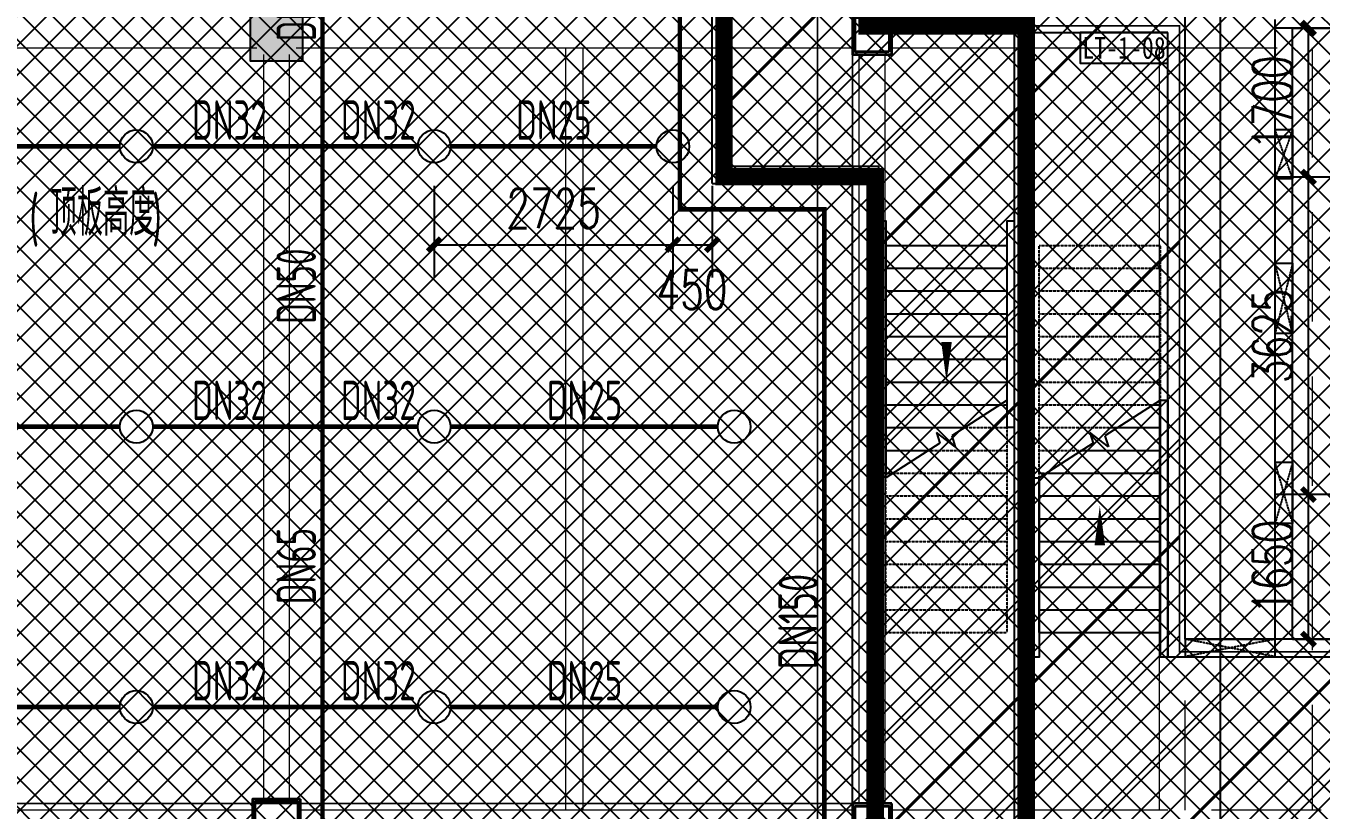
# Model space of a CAD drawing. Extents: x 6824721 to 16538177, y 2478193 to 6665639.
# Drawn here: x 8757203 to 8771989, y 2882850 to 2891801 of the extents above; entities that cross this region are included whole.
import ezdxf
from ezdxf.enums import TextEntityAlignment as Align

# ---------------------------------------------------------------- set-up
doc = ezdxf.new("R2010")
doc.units = 0
doc.header["$LTSCALE"] = 10
for name, pattern in [('__DASH', [0.35, 0.25, -0.1]), ('DASH', [0.35, 0.25, -0.1]), ('短虚线', [187.5, 125, -62.5])]:
    doc.linetypes.add(name, pattern=pattern)
for name, color, linetype in [('0-wo', 8, 'Continuous'), ('PUB_HATCH', 8, 'Continuous'), ('SRC-03F$0$A-SYMB-NUMB-T', 4, 'Continuous'), ('W-EQUIP_喷头', 7, 'Continuous'), ('W-PIPE-喷淋中', 6, 'Continuous'), ('W-TEXT_喷淋', 7, 'Continuous'), ('W-TWT_DIM', 3, 'Continuous'), ('WALL', 9, 'Continuous'), ('画水辅助', 6, 'Continuous')]:
    doc.layers.add(name, color=color, linetype=linetype)
doc.layers.add('钢梁', color=141, linetype='Continuous', lineweight=18)
doc.styles.add('8B2_01', font='simhei.ttf', dxfattribs={"width": 0.8})
doc.styles.add('8B2_02', font='tssdeng.shx', dxfattribs={"width": 0.7, "bigfont": 'TSSDCHN.shx'})
doc.styles.add('_TCH_DIM_T3', font='SIMPLEX', dxfattribs={"width": 0.705882, "bigfont": 'GBCBIG'})
doc.styles.add('_TWT_PIPEDN', font='TSSDENG', dxfattribs={"width": 0.8, "height": 3.5, "bigfont": 'TSSDCHN'})
doc.styles.add('SRC-03F$0$ECADI-TXT', font='simplex.shx', dxfattribs={"bigfont": 'hztxt.shx'})
doc.dimstyles.new('_TWT_ARCH&&150', dxfattribs={"dimtxt": 446.25, "dimasz": 150, "dimexe": 375, "dimexo": 450, "dimgap": 189.375, "dimtad": 1, "dimdec": 0, "dimzin": 0, "dimdsep": 46, "dimtxsty": '_TCH_DIM_T3', "dimblk": 'ARCHTICK', "dimcen": 0.09, "dimclrt": 7, "dimazin": 2, "dimtfac": 1, "dimtdec": 0, "dimtix": 1, "dimtmove": 2, "dimatfit": 3, "dimfxl": 0, "dimtolj": 1, "dimtzin": 0, "dimarcsym": 0})

# ---------------------------------------------------------------- blocks, each defined once
blk = doc.blocks.new('SRC-03F$0$ECADI-TAG-CODE')
at = {"layer": 'SRC-03F$0$A-SYMB-NUMB-T', "color": 1}
blk.add_lwpolyline([(3.41, 8.1), (13.41, 8.1), (13.41, 4.6), (3.41, 4.6)], close=True, dxfattribs=at)
at = {"layer": 'SRC-03F$0$A-SYMB-NUMB-T', "style": 'SRC-03F$0$ECADI-TXT', "width": 0.7}
blk.add_attdef('CODE', text='', height=2.5, dxfattribs=at).set_placement((8.41, 6.35), align=Align.MIDDLE_CENTER)
blk = doc.blocks.new('A$C405108C4')
at = {"color": 252, "linetype": 'DASH'}
for points in [[(63100, -54094), (62900, -53534)], [(63100, -53534), (62900, -54094)], [(63100, -55060), (62900, -55860)], [(63100, -55860), (62900, -55060)], [(63100, -57329), (62900, -58029)], [(63100, -58029), (62900, -57329)], [(62900, -59350), (61875, -59550)], [(62900, -59550), (61875, -59350)]]:
    blk.add_lwpolyline(points, dxfattribs=at)
at = {"layer": '画水辅助', "color": 4}
for points in [[(62900, -53534), (63100, -53534), (63100, -54094), (62900, -54094)], [(62900, -55060), (63100, -55060), (63100, -55860), (62900, -55860)], [(62900, -57329), (63100, -57329), (63100, -58029), (62900, -58029)], [(62900, -59350), (61875, -59350), (61875, -59550), (62900, -59550)]]:
    blk.add_lwpolyline(points, close=True, dxfattribs=at)
blk = doc.blocks.new('_FZH')
blk.add_lwpolyline([(-0.5, -0.5), (0.5, -0.5), (0.5, 0.5), (-0.5, 0.5)], close=True)
at = {"layer": 'PUB_HATCH'}
blk.add_solid([(-0.5, -0.5), (0.5, -0.5), (-0.5, 0.5), (0.5, 0.5)], dxfattribs=at)
blk = doc.blocks.new('jkytk')
h = blk.add_hatch()
h.set_pattern_fill('ANSI31', color=252, scale=500)
h.set_pattern_definition([(45, (8493122.4, 3120586.9), (-561.266, 561.266), [])])
h.paths.add_polyline_path([(8470689, 2893302), (8470689, 2891152), (8461514, 2891152), (8461514, 2898727), (8459789, 2898727), (8459789, 2902912), (8461422, 2902912), (8461422, 2900447), (8463239, 2900447), (8464989, 2900447), (8464989, 2893302)])
at = {"color": 1, "const_width": 20}
blk.add_lwpolyline([(8470689, 2893302), (8470689, 2891152), (8461514, 2891152), (8461514, 2898727), (8459789, 2898727), (8459789, 2902912), (8461422, 2902912), (8461422, 2900447), (8463239, 2900447), (8464989, 2900447), (8464989, 2893302)], close=True, dxfattribs=at)
at = {"layer": 'WALL', "color": 1, "const_width": 200}
for points in [[(8447914, 2882202), (8447914, 2903527), (8450014, 2903527), (8450014, 2904227), (8457464, 2904227), (8457464, 2902912), (8459789, 2902912), (8459789, 2898727), (8461514, 2898727), (8461514, 2891152)], [(8463239, 2891152), (8463239, 2900452), (8461422, 2900452), (8461422, 2902957), (8466214, 2902957), (8466214, 2940327), (8431489, 2940323)], [(8461089, 2819747), (8461089, 2837097), (8461389, 2837097), (8461389, 2845897), (8461939, 2845897), (8461939, 2854897), (8466789, 2854897), (8466789, 2873047), (8470789, 2873047), (8470788, 2878797), (8466314, 2878797), (8466314, 2882197), (8461389, 2882197), (8461389, 2891147), (8463239, 2891147), (8463239, 2900447), (8461422, 2900447), (8461422, 2902952), (8466214, 2902952), (8466214, 2927322), (8499413, 2927322)], [(8461514, 2891152), (8461514, 2898727), (8459789, 2898727), (8459789, 2902912), (8457464, 2902912), (8457464, 2904227), (8450014, 2904227), (8450014, 2903527), (8447914, 2903527), (8447914, 2882202)]]:
    blk.add_lwpolyline(points, dxfattribs=at)
blk = doc.blocks.new('LIANGMOBAN')
at = {"layer": '钢梁', "color": 8, "lineweight": 18}
for p, q in [((1884016, 177578), (1890366, 177578)), ((1890441, 177503), (1890441, 169003)), ((1890741, 169003), (1890741, 177503)), ((1890816, 177578), (1897166, 177578)), ((1890816, 177578), (1893891, 177578)), ((1893891, 177578), (1893891, 168878)), ((1894091, 168878), (1894091, 177578)), ((1897241, 177503), (1897241, 168953)), ((1897541, 168953), (1897541, 177503)), ((1897616, 177578), (1898466, 177578)), ((1898466, 177578), (1900391, 177578)), ((1900391, 177578), (1900766, 177578)), ((1900666, 177578), (1900666, 168878)), ((1890316, 168878), (1884066, 168878)), ((1897166, 168878), (1890866, 168878)), ((1893891, 168878), (1890866, 168878)), ((1900766, 168878), (1897616, 168878))]:
    blk.add_line(p, q, dxfattribs=at)
at = {"layer": '钢梁', "color": 8, "linetype": '短虚线', "lineweight": 18}
for p, q in [((1900766, 177578), (1902516, 177578)), ((1900966, 168878), (1900966, 177578)), ((1902416, 177578), (1902416, 168878)), ((1902516, 168878), (1900766, 168878))]:
    blk.add_line(p, q, dxfattribs=at)
blk = doc.blocks.new('_ArchTick')
at = {"color": 0, "linetype": 'ByBlock', "const_width": 0.4}
blk.add_lwpolyline([(-0.5, -0.5), (0.5, 0.5)], dxfattribs=at)
blk = doc.blocks.new('*D925')
at = {"layer": 'Defpoints', "color": 0, "transparency": 16777216}
for p in [(8761864, 2890426), (8764589, 2890426), (8764589, 2889304)]:
    blk.add_point(p, dxfattribs=at)
at = {"layer": 'W-TWT_DIM', "color": 0, "lineweight": -2, "transparency": 16777216}
for p, q in [((8761864, 2889976), (8761864, 2888929)), ((8764589, 2889976), (8764589, 2888929)), ((8761864, 2889304), (8764589, 2889304))]:
    blk.add_line(p, q, dxfattribs=at)
at = {"layer": 'W-TWT_DIM', "color": 0, "lineweight": -2, "transparency": 16777216, "xscale": 150, "yscale": 150, "zscale": 150, "rotation": 180}
blk.add_blockref('_ArchTick', (8761864, 2889304), dxfattribs=at)
at = {"layer": 'W-TWT_DIM', "color": 0, "lineweight": -2, "transparency": 16777216, "xscale": 150, "yscale": 150, "zscale": 150}
blk.add_blockref('_ArchTick', (8764589, 2889304), dxfattribs=at)
at = {"layer": 'W-TWT_DIM', "color": 7, "transparency": 16777216, "insert": (8763227, 2889717), "char_height": 446.2, "attachment_point": 5, "style": '_TCH_DIM_T3'}
blk.add_mtext('\\A1;2725', dxfattribs=at)
blk = doc.blocks.new('*D926')
at = {"layer": 'Defpoints', "color": 0, "transparency": 16777216}
for p in [(8764589, 2890426), (8765039, 2890426), (8765039, 2889304)]:
    blk.add_point(p, dxfattribs=at)
at = {"layer": 'W-TWT_DIM', "color": 0, "lineweight": -2, "transparency": 16777216}
for p, q in [((8764589, 2889976), (8764589, 2888929)), ((8765039, 2889976), (8765039, 2888929)), ((8764589, 2889304), (8765039, 2889304))]:
    blk.add_line(p, q, dxfattribs=at)
at = {"layer": 'W-TWT_DIM', "color": 0, "lineweight": -2, "transparency": 16777216, "xscale": 150, "yscale": 150, "zscale": 150, "rotation": 180}
blk.add_blockref('_ArchTick', (8764589, 2889304), dxfattribs=at)
at = {"layer": 'W-TWT_DIM', "color": 0, "lineweight": -2, "transparency": 16777216, "xscale": 150, "yscale": 150, "zscale": 150}
blk.add_blockref('_ArchTick', (8765039, 2889304), dxfattribs=at)
at = {"layer": 'W-TWT_DIM', "color": 7, "transparency": 16777216, "insert": (8764807, 2888792), "char_height": 446.2, "attachment_point": 5, "style": '_TCH_DIM_T3'}
blk.add_mtext('\\A1;450', dxfattribs=at)
blk = doc.blocks.new('*D945')
at = {"layer": 'Defpoints', "color": 0, "transparency": 16777216}
for p in [(8771845, 2891776), (8772664, 2891776), (8772664, 2890076)]:
    blk.add_point(p, dxfattribs=at)
at = {"layer": 'W-TWT_DIM', "color": 0, "lineweight": -2, "transparency": 16777216}
for p, q in [((8772214, 2891776), (8771470, 2891776)), ((8771845, 2890076), (8771845, 2891776)), ((8772214, 2890076), (8771470, 2890076))]:
    blk.add_line(p, q, dxfattribs=at)
at = {"layer": 'W-TWT_DIM', "color": 0, "lineweight": -2, "transparency": 16777216, "xscale": 150, "yscale": 150, "zscale": 150}
for p, rotation in [((8771845, 2891776), 90), ((8771845, 2890076), 270)]:
    blk.add_blockref('_ArchTick', p, dxfattribs=dict(at, rotation=rotation))
at = {"layer": 'W-TWT_DIM', "color": 7, "transparency": 16777216, "insert": (8771432, 2890926), "char_height": 446.2, "attachment_point": 5, "rotation": 90, "style": '_TCH_DIM_T3'}
blk.add_mtext('\\A1;1700', dxfattribs=at)
blk = doc.blocks.new('*D946')
at = {"layer": 'Defpoints', "color": 0, "transparency": 16777216}
for p in [(8771845, 2890076), (8772664, 2890076), (8772664, 2886451)]:
    blk.add_point(p, dxfattribs=at)
at = {"layer": 'W-TWT_DIM', "color": 0, "lineweight": -2, "transparency": 16777216}
for p, q in [((8772214, 2890076), (8771470, 2890076)), ((8771845, 2886451), (8771845, 2890076)), ((8772214, 2886451), (8771470, 2886451))]:
    blk.add_line(p, q, dxfattribs=at)
at = {"layer": 'W-TWT_DIM', "color": 0, "lineweight": -2, "transparency": 16777216, "xscale": 150, "yscale": 150, "zscale": 150}
for p, rotation in [((8771845, 2890076), 90), ((8771845, 2886451), 270)]:
    blk.add_blockref('_ArchTick', p, dxfattribs=dict(at, rotation=rotation))
at = {"layer": 'W-TWT_DIM', "color": 7, "transparency": 16777216, "insert": (8771432, 2888264), "char_height": 446.2, "attachment_point": 5, "rotation": 90, "style": '_TCH_DIM_T3'}
blk.add_mtext('\\A1;3625', dxfattribs=at)
blk = doc.blocks.new('*D947')
at = {"layer": 'Defpoints', "color": 0, "transparency": 16777216}
for p in [(8771845, 2886451), (8772664, 2886451), (8772664, 2884801)]:
    blk.add_point(p, dxfattribs=at)
at = {"layer": 'W-TWT_DIM', "color": 0, "lineweight": -2, "transparency": 16777216}
for p, q in [((8772214, 2886451), (8771470, 2886451)), ((8771845, 2884801), (8771845, 2886451)), ((8772214, 2884801), (8771470, 2884801))]:
    blk.add_line(p, q, dxfattribs=at)
at = {"layer": 'W-TWT_DIM', "color": 0, "lineweight": -2, "transparency": 16777216, "xscale": 150, "yscale": 150, "zscale": 150}
for p, rotation in [((8771845, 2886451), 90), ((8771845, 2884801), 270)]:
    blk.add_blockref('_ArchTick', p, dxfattribs=dict(at, rotation=rotation))
at = {"layer": 'W-TWT_DIM', "color": 7, "transparency": 16777216, "insert": (8771432, 2885626), "char_height": 446.2, "attachment_point": 5, "rotation": 90, "style": '_TCH_DIM_T3'}
blk.add_mtext('\\A1;1650', dxfattribs=at)
blk = doc.blocks.new('$TwtSys$00000125')
blk.add_circle((0, 0, 0), 1)

msp = doc.modelspace()

# ---------------------------------------------------------------- hatches: boundary and pattern name
h = msp.add_hatch()
h.set_pattern_fill('ANSI37', color=8, scale=150)
h.set_pattern_definition([(45, (8303016.86, 2710265.2), (-168.3798, 168.3798), []), (135, (8303016.86, 2710265.2), (-168.3798, -168.3798), [])])
h.paths.add_polyline_path([(8824414.1, 2949451.5), (8824414.1, 2935151.5), (8842714.1, 2935151.5), (8842714.1, 2879526.5), (8827964.1, 2879526.5), (8827964.1, 2881476.5), (8830839.1, 2881476.5), (8830939.1, 2886876.5), (8804334.6, 2886876.5), (8804142.3, 2820149.7), (8833564.1, 2820152.3), (8833564.1, 2817714.5), (8841204.8, 2810768), (8839163.9, 2808501.4), (8843102.6, 2804955), (8820829.2, 2780217.9), (8820829.2, 2770055.4), (8785124.6, 2730401.5), (8708264.1, 2730401.5), (8708264.1, 2736351.5), (8695014.1, 2750701.5), (8695014.1, 2775001.5), (8703014.1, 2775002.8), (8703014.1, 2949451.5), (8712039.3, 2949451.5)])
at = {"layer": 'W-PIPE-喷淋中'}
for points in [[(8764668.2, 2889706.3), (8764668.2, 2889680.1), (8764641.9, 2889680.1)], [(8764668.2, 2889706.3), (8764641.9, 2889706.3), (8764641.9, 2889680.1)], [(8766317.8, 2889706.3), (8766344, 2889706.3), (8766344, 2889732.6)], [(8766317.8, 2889706.3), (8766317.8, 2889732.6), (8766344, 2889732.6)]]:
    msp.add_hatch(color=256, dxfattribs=at).paths.add_polyline_path(points)

# ---------------------------------------------------------------- linework, layer by layer
at = {"layer": '0-wo', "color": 8}
for p, q in [((8765039.1, 2890001.5), (8765039.1, 2894226.5)), ((8765239.1, 2890201.5), (8765239.1, 2894226.5)), ((8766639.1, 2891926.5), (8766639.1, 2891476.5)), ((8767089.1, 2891476.5), (8767089.1, 2891926.5)), ((8770439.1, 2884801.5), (8770439.1, 2891926.5)), ((8771464.1, 2888571.5), (8771464.1, 2891876.5)), ((8767089.1, 2891726.5), (8768489.1, 2891726.5)), ((8768489.1, 2882626.5), (8768489.1, 2891726.5)), ((8768689.1, 2882626.5), (8768689.1, 2891726.5)), ((8768689.1, 2891726.5), (8770239.1, 2891726.5)), ((8770239.1, 2884601.5), (8770239.1, 2891726.5)), ((8771664.1, 2888571.5), (8771664.1, 2891776.5)), ((8771664.1, 2891776.5), (8775589.1, 2891776.5)), ((8766639.1, 2891476.5), (8767089.1, 2891476.5)), ((8765239.1, 2890201.5), (8766939.1, 2890201.5)), ((8766939.1, 2882926.5), (8766939.1, 2890201.5)), ((8765039.1, 2890001.5), (8766639.1, 2890001.5)), ((8766639.1, 2882926.5), (8766639.1, 2890001.5)), ((8767021.1, 2886644.5), (8767021.1, 2889296.5)), ((8767021.1, 2889296.5), (8768404.7, 2889296.5)), ((8768404.7, 2887528.5), (8768404.7, 2889296.5)), ((8767021.1, 2889036.5), (8768404.7, 2889036.5)), ((8767021.1, 2888776.5), (8768404.7, 2888776.5)), ((8767021.1, 2888516.5), (8768404.7, 2888516.5)), ((8771464.1, 2884801.5), (8771464.1, 2888578.6)), ((8771664.1, 2884801.5), (8771664.1, 2888578.6)), ((8767021.1, 2888256.5), (8768404.7, 2888256.5)), ((8767021.1, 2887996.5), (8768404.7, 2887996.5)), ((8767021.1, 2887736.5), (8768404.7, 2887736.5)), ((8767021.1, 2887476.5), (8768323.3, 2887476.5)), ((8768404.7, 2887528.5), (8767771.8, 2887124.1)), ((8770154.7, 2887528.5), (8769521.8, 2887124.1)), ((8770073.3, 2887476.5), (8770154.7, 2887476.5)), ((8770154.7, 2884876.5), (8770154.7, 2887528.5)), ((8767021.1, 2887216.5), (8767916.4, 2887216.5)), ((8767812.6, 2886995.4), (8767599, 2887158.9)), ((8767599, 2887158.9), (8767637.2, 2887038.1)), ((8767771.8, 2887124.1), (8767812.6, 2886995.4)), ((8769562.6, 2886995.4), (8769349, 2887158.9)), ((8769349, 2887158.9), (8769387.2, 2887038.1)), ((8769521.8, 2887124.1), (8769562.6, 2886995.4)), ((8769666.4, 2887216.5), (8770154.7, 2887216.5)), ((8767637.2, 2887038.1), (8767021.1, 2886644.5)), ((8769387.2, 2887038.1), (8768771.1, 2886644.5)), ((8767021.1, 2886956.5), (8767509.4, 2886956.5)), ((8769259.4, 2886956.5), (8770154.7, 2886956.5)), ((8767021.1, 2886696.5), (8767102.5, 2886696.5)), ((8768852.5, 2886696.5), (8770154.7, 2886696.5)), ((8768771.1, 2884876.5), (8768771.1, 2886644.5)), ((8768771.1, 2886436.5), (8770154.7, 2886436.5)), ((8768771.1, 2886176.5), (8770154.7, 2886176.5)), ((8768771.1, 2885916.5), (8770154.7, 2885916.5)), ((8768771.1, 2885656.5), (8770154.7, 2885656.5)), ((8768771.1, 2885396.5), (8770154.7, 2885396.5)), ((8768771.1, 2885136.5), (8770154.7, 2885136.5)), ((8768771.1, 2884876.5), (8770154.7, 2884876.5)), ((8770439.1, 2884801.5), (8771464.1, 2884801.5)), ((8771664.1, 2884801.5), (8775264.1, 2884801.5)), ((8770239.1, 2884601.5), (8771564.1, 2884601.5)), ((8771564.1, 2884601.5), (8775364.1, 2884601.5)), ((8760339.1, 2882976.5), (8759789.1, 2882976.5)), ((8759789.1, 2882976.5), (8759789.1, 2882426.5)), ((8760339.1, 2882426.5), (8760339.1, 2882976.5)), ((8767089.5, 2882926.5), (8766639.1, 2882926.5)), ((8766639.1, 2882926.5), (8766639.1, 2882476.5)), ((8767089.5, 2882476.5), (8767089.5, 2882926.5))]:
    msp.add_line(p, q, dxfattribs=at)
at = {"layer": '0-wo', "color": 8, "linetype": '__DASH'}
for p, q in [((8767021.1, 2884876.5), (8767021.1, 2889296.5)), ((8767021.1, 2889296.5), (8768404.7, 2889296.5)), ((8768404.7, 2884876.5), (8768404.7, 2889296.5)), ((8768771.1, 2884876.5), (8768771.1, 2889296.5)), ((8768771.1, 2889296.5), (8770154.7, 2889296.5)), ((8770154.7, 2884876.5), (8770154.7, 2889296.5)), ((8767021.1, 2889036.5), (8768404.7, 2889036.5)), ((8768771.1, 2889036.5), (8770154.7, 2889036.5)), ((8767021.1, 2888776.5), (8768404.7, 2888776.5)), ((8768771.1, 2888776.5), (8770154.7, 2888776.5)), ((8767021.1, 2888516.5), (8768404.7, 2888516.5)), ((8768771.1, 2888516.5), (8770154.7, 2888516.5)), ((8767021.1, 2888256.5), (8768404.7, 2888256.5)), ((8768771.1, 2888256.5), (8770154.7, 2888256.5)), ((8767021.1, 2887996.5), (8768404.7, 2887996.5)), ((8768771.1, 2887996.5), (8770154.7, 2887996.5)), ((8767021.1, 2887736.5), (8768404.7, 2887736.5)), ((8768771.1, 2887736.5), (8770154.7, 2887736.5)), ((8767021.1, 2887476.5), (8768404.7, 2887476.5)), ((8768771.1, 2887476.5), (8770154.7, 2887476.5)), ((8767021.1, 2887216.5), (8768404.7, 2887216.5)), ((8768771.1, 2887216.5), (8770154.7, 2887216.5)), ((8767021.1, 2886956.5), (8768404.7, 2886956.5)), ((8768771.1, 2886956.5), (8770154.7, 2886956.5)), ((8767021.1, 2886696.5), (8768404.7, 2886696.5)), ((8768771.1, 2886696.5), (8770154.7, 2886696.5)), ((8767021.1, 2886436.5), (8768404.7, 2886436.5)), ((8768771.1, 2886436.5), (8770154.7, 2886436.5)), ((8767021.1, 2886176.5), (8768404.7, 2886176.5)), ((8768771.1, 2886176.5), (8770154.7, 2886176.5)), ((8767021.1, 2885916.5), (8768404.7, 2885916.5)), ((8768771.1, 2885916.5), (8770154.7, 2885916.5)), ((8767021.1, 2885656.5), (8768404.7, 2885656.5)), ((8768771.1, 2885656.5), (8770154.7, 2885656.5)), ((8767021.1, 2885396.5), (8768404.7, 2885396.5)), ((8768771.1, 2885396.5), (8770154.7, 2885396.5)), ((8767021.1, 2885136.5), (8768404.7, 2885136.5)), ((8768771.1, 2885136.5), (8770154.7, 2885136.5)), ((8767021.1, 2884876.5), (8768404.7, 2884876.5)), ((8768771.1, 2884876.5), (8770154.7, 2884876.5))]:
    msp.add_line(p, q, dxfattribs=at)
at = {"layer": '0-wo', "color": 8, "linetype": 'DASH', "const_width": 20}
msp.add_lwpolyline([(8766639.1, 2882926.5), (8744489.1, 2882926.5), (8744489.1, 2900476.5), (8766639.1, 2900476.5)], close=True, dxfattribs=at)
msp.add_lwpolyline([(8766539.1, 2892326.5), (8770539.1, 2892326.5, -0.4142136), (8770839.1, 2892026.5), (8770839.1, 2882326.5, -0.4142136), (8770539.1, 2882026.5), (8766539.1, 2882026.5, -0.4142136), (8766239.1, 2882326.5), (8766239.1, 2892026.5, -0.4142136)], format="xyb", close=True, dxfattribs=at)
at = {"layer": '0-wo', "color": 8, "lineweight": 35}
for points in [[(8767089.1, 2891926.5), (8766639.1, 2891926.5), (8766639.1, 2891476.5), (8767089.1, 2891476.5)], [(8767059.1, 2891506.5), (8766669.1, 2891506.5), (8766669.1, 2891896.5), (8767059.1, 2891896.5)], [(8760339.1, 2882976.5), (8759789.1, 2882976.5), (8759789.1, 2882426.5), (8760339.1, 2882426.5)], [(8760309.1, 2882456.5), (8759819.1, 2882456.5), (8759819.1, 2882946.5), (8760309.1, 2882946.5)], [(8767089.1, 2882926.5), (8766639.1, 2882926.5), (8766639.1, 2882476.5), (8767089.1, 2882476.5)], [(8767059.1, 2882506.5), (8766669.1, 2882506.5), (8766669.1, 2882896.5), (8767059.1, 2882896.5)]]:
    msp.add_lwpolyline(points, close=True, dxfattribs=at)
at = {"layer": '0-wo', "color": 8}
for points in [[(8767021.1, 2886696.5), (8766939.1, 2886696.5), (8766939.1, 2889577.2), (8767021.1, 2889577.2)], [(8768486.7, 2887216.5), (8768404.7, 2887216.5), (8768404.7, 2889577.2), (8768486.7, 2889577.2)], [(8770157.1, 2887527.5), (8770239.1, 2887527.5), (8770239.1, 2884595.8), (8770157.1, 2884595.8)], [(8768689.1, 2886644.7), (8768771.1, 2886644.7), (8768771.1, 2884595.8), (8768689.1, 2884595.8)]]:
    msp.add_lwpolyline(points, close=True, dxfattribs=at)
for points in [[(8767712.9, 2889406.5, 0, 0, 0), (8767712.9, 2887741.5, 0, 120, 0), (8767712.9, 2888191.5, 0, 0, 0)], [(8769462.9, 2884739.2, 0, 0, 0), (8769462.9, 2886321.5, 0, 120, 0), (8769462.9, 2885871.5, 0, 0, 0)]]:
    msp.add_lwpolyline(points, format="xyseb", dxfattribs=at)
at = {"layer": 'W-PIPE-喷淋中', "ltscale": 1.5, "const_width": 52.5}
for points in [[(8764668.2, 2889706.3), (8764668.2, 2895964.9)], [(8760589.1, 2893676.5), (8760589.1, 2890426.5)], [(8758276.6, 2890426.5), (8755251.6, 2890426.5)], [(8758651.6, 2890426.5), (8760589.1, 2890426.5)], [(8760589.1, 2890426.5), (8760589.1, 2887226.5)], [(8760589.1, 2890426.5), (8761676.6, 2890426.5)], [(8762051.6, 2890426.5), (8764401.6, 2890426.5)], [(8766317.8, 2889706.3), (8764668.2, 2889706.3)], [(8766317.8, 2880378.5), (8766317.8, 2889706.3)], [(8758276.6, 2887226.5), (8755251.6, 2887226.5)], [(8758651.6, 2887226.5), (8760589.1, 2887226.5)], [(8760589.1, 2887226.5), (8760589.1, 2884026.5)], [(8760589.1, 2887226.5), (8761676.6, 2887226.5)], [(8762051.6, 2887226.5), (8765101.6, 2887226.5)], [(8758276.6, 2884026.5), (8755251.6, 2884026.5)], [(8758651.6, 2884026.5), (8760589.1, 2884026.5)], [(8760589.1, 2884026.5), (8760589.1, 2880826.5)], [(8760589.1, 2884026.5), (8761676.6, 2884026.5)], [(8762051.6, 2884026.5), (8765101.6, 2884026.5)]]:
    msp.add_lwpolyline(points, dxfattribs=at)

# ---------------------------------------------------------------- block references
msp.add_blockref('jkytk', (305383.7, -8645.8))
at = {"layer": '0-wo', "color": 8}
msp.add_blockref('A$C405108C4', (8708564.1, 2944151.5), dxfattribs=at)
at = {"layer": '0-wo', "color": 8, "xscale": 600, "yscale": 600, "zscale": 600, "rotation": 90}
msp.add_blockref('_FZH', (8760064.1, 2891701.5), dxfattribs=at)
at = {"layer": '0-wo', "color": 8}
ref = msp.add_blockref('SRC-03F$0$ECADI-TAG-CODE', (8770579.9, 2890916.5), dxfattribs=dict(at, xscale=-100, yscale=100, zscale=100))
ref.add_attrib('CODE', 'LT-1-08', dxfattribs={"layer": 'SRC-03F$0$A-SYMB-NUMB-T', "height": 250, "style": '8B2_01', "width": 0.8}).set_placement((8769739.1, 2891551.5), align=Align.MIDDLE_CENTER)
at = {"layer": 'W-EQUIP_喷头', "xscale": 187.5, "yscale": 187.5, "zscale": 187.5}
for p in [(8758464.1, 2890426.5), (8761864.1, 2890426.5), (8764589.1, 2890426.5), (8758464.1, 2887226.5), (8761864.1, 2887226.5), (8765289.1, 2887226.5), (8758464.1, 2884026.5), (8761864.1, 2884026.5), (8765289.1, 2884026.5)]:
    msp.add_blockref('$TwtSys$00000125', p, dxfattribs=at)
at = {"layer": '钢梁', "color": 6}
msp.add_blockref('LIANGMOBAN', (6869472.7, 2713973), dxfattribs=at)

# ---------------------------------------------------------------- texts
at = {"layer": '0-wo', "color": 8, "style": '8B2_02', "width": 0.6}
for s, p in [('顶板高度', (8757484.3, 2889406.8)), ('(', (8757242, 2889332)), (')', (8758644.3, 2889332))]:
    msp.add_text(s, height=525, dxfattribs=at).set_placement(p)
at = {"layer": 'W-TEXT_喷淋'}
for s, style, width, p in [('DN40', '_TWT_PIPEDN', 0.64, (8760514.1, 2891625)), ('DN50', '_TWT_PIPEDN', 0.64, (8760514.1, 2888400)), ('DN65', '_TWT_PIPEDN', 0.64, (8760514.1, 2885200)), ('DN150', '8B2_02', 0.7, (8766242.8, 2884454.8))]:
    msp.add_text(s, height=450, rotation=90, dxfattribs=dict(at, style=style, width=width)).set_placement(p)
at = {"layer": 'W-TEXT_喷淋', "style": '_TWT_PIPEDN', "width": 0.64}
for s, p in [('DN32', (8759100.1, 2890501.5)), ('DN32', (8760800.1, 2890501.5)), ('DN25', (8762800.1, 2890501.5)), ('DN32', (8759100.1, 2887301.5)), ('DN32', (8760800.1, 2887301.5)), ('DN25', (8763150.1, 2887301.5)), ('DN32', (8759100.1, 2884101.5)), ('DN32', (8760800.1, 2884101.5)), ('DN25', (8763150.1, 2884101.5))]:
    msp.add_text(s, height=450, dxfattribs=at).set_placement(p)

# ---------------------------------------------------------------- dimensions: what is measured, and where the dimension line sits
at = {"layer": 'W-TWT_DIM'}
for p1, p2, distance, picture, middle in [((8772664.1, 2890076.5), (8772664.1, 2891776.5), 819.5, '*D945', (8771432, 2890926.5)), ((8761864.1, 2890426.5), (8764589.1, 2890426.5), -1122.2, '*D925', (8763226.6, 2889716.7)), ((8772664.1, 2886451.5), (8772664.1, 2890076.5), 819.5, '*D946', (8771432, 2888264)), ((8772664.1, 2884801.5), (8772664.1, 2886451.5), 819.5, '*D947', (8771432, 2885626.5))]:
    dim = msp.add_aligned_dim(p1=p1, p2=p2, distance=distance, dimstyle='_TWT_ARCH&&150', dxfattribs=at)
    dim.commit()
    dim.dimension.update_dxf_attribs({"geometry": picture, "text_midpoint": middle})
dim = msp.add_linear_dim(base=(8765039.1, 2889304.2), p1=(8764589.1, 2890426.5), p2=(8765039.1, 2890426.5), angle=0.00001, dimstyle='_TWT_ARCH&&150', dxfattribs=at)
dim.commit()
dim.dimension.update_dxf_attribs({"geometry": '*D926', "text_midpoint": (8764807.3, 2888791.8), "dimtype": 129})

doc.saveas('drawing.dxf')
